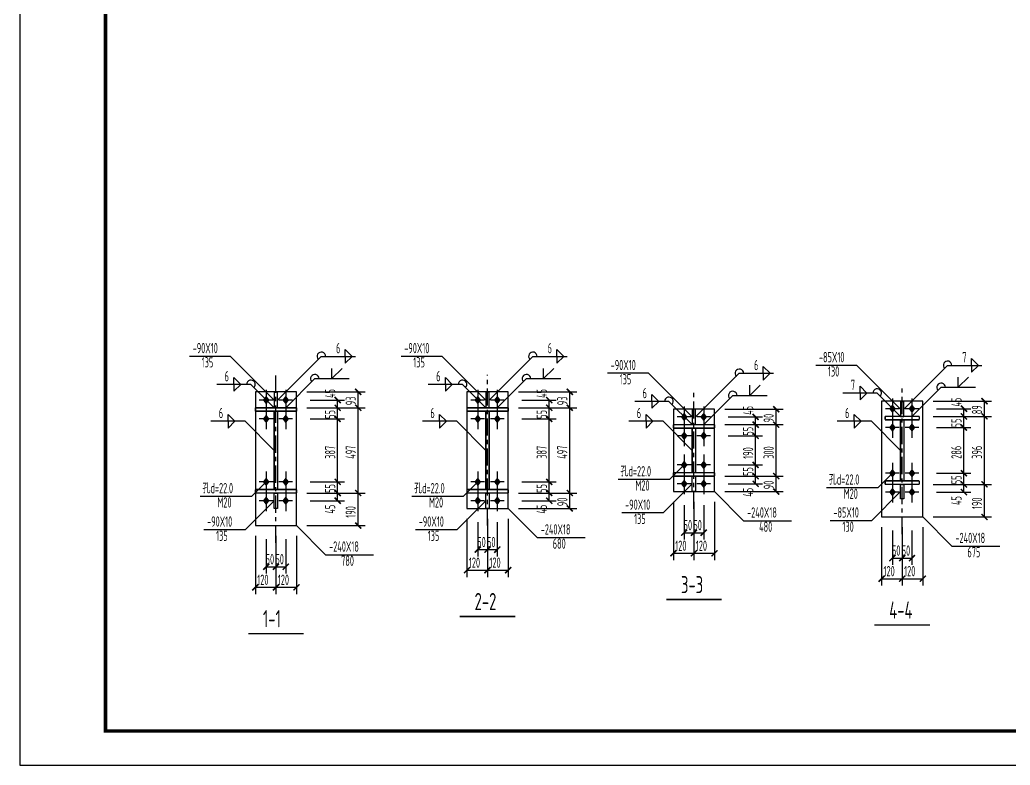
# Model space of a CAD drawing. Extents: x 9752569 to 9923256, y 1590558 to 2510207.
# Drawn here: x 9811806 to 9840695, y 1590558 to 1612292 of the extents above; entities that cross this region are included whole.
import ezdxf

# ---------------------------------------------------------------- set-up
doc = ezdxf.new("R2010")
doc.units = 0
doc.header["$LTSCALE"] = 1000
doc.header["$MEASUREMENT"] = 0
doc.linetypes.add('6', pattern=[8.75, 5, -1.25, 1.25, -1.25])
for name, color, linetype in [('10', 7, 'CONTINUOUS'), ('20', 2, 'CONTINUOUS'), ('PUB_TITLE', 4, 'CONTINUOUS'), ('尺寸标注', 86, 'CONTINUOUS'), ('焊缝标注', 6, 'CONTINUOUS'), ('螺栓孔标注', 6, 'CONTINUOUS'), ('钢板标注', 6, 'CONTINUOUS')]:
    doc.layers.add(name, color=color, linetype=linetype)
doc.styles.add('TSSD_REIN', font='atssdeng.shx', dxfattribs={"width": 0.7, "bigfont": 'atssdchn.shx'})

msp = doc.modelspace()

# ---------------------------------------------------------------- linework, layer by layer
at = {"layer": '10', "color": 7, "linetype": '6', "ltscale": 0.1}
for p, q in [((9819277.2, 1597044.3), (9819277.2, 1601944.3)), ((9825449.7, 1597544.3), (9825449.7, 1601944.3)), ((9837546, 1597296.3), (9837546, 1601671.3)), ((9831470.1, 1598037.2), (9831470.1, 1601437.2))]:
    msp.add_line(p, q, dxfattribs=at)
at = {"layer": '10', "color": 253, "ltscale": 0.1}
for p, q in [((9818992.2, 1601505.1), (9818992.2, 1600905.1)), ((9819562.2, 1601505.1), (9819562.2, 1600905.1)), ((9825164.7, 1601505.1), (9825164.7, 1600905.1)), ((9825734.7, 1601505.1), (9825734.7, 1600905.1)), ((9819192.2, 1601205.1), (9818792.2, 1601205.1)), ((9819762.2, 1601205.1), (9819362.2, 1601205.1)), ((9825364.7, 1601205.1), (9824964.7, 1601205.1)), ((9825934.7, 1601205.1), (9825534.7, 1601205.1)), ((9837261, 1601253.2), (9837261, 1600653.2)), ((9837831, 1601253.2), (9837831, 1600653.2)), ((9818992.2, 1600955.1), (9818992.2, 1600355.1)), ((9819562.2, 1600955.1), (9819562.2, 1600355.1)), ((9825164.7, 1600955.1), (9825164.7, 1600355.1)), ((9825734.7, 1600955.1), (9825734.7, 1600355.1)), ((9831185.1, 1601012.2), (9831185.1, 1600412.2)), ((9831755.1, 1601012.2), (9831755.1, 1600412.2)), ((9837461, 1600953.2), (9837061, 1600953.2)), ((9838031, 1600953.2), (9837631, 1600953.2)), ((9819192.2, 1600655.1), (9818792.2, 1600655.1)), ((9819762.2, 1600655.1), (9819362.2, 1600655.1)), ((9825364.7, 1600655.1), (9824964.7, 1600655.1)), ((9825934.7, 1600655.1), (9825534.7, 1600655.1)), ((9831385.1, 1600712.2), (9830985.1, 1600712.2)), ((9831955.1, 1600712.2), (9831555.1, 1600712.2)), ((9837261, 1600703.2), (9837261, 1600103.2)), ((9837831, 1600703.2), (9837831, 1600103.2)), ((9831185.1, 1600462.2), (9831185.1, 1599862.2)), ((9831755.1, 1600462.2), (9831755.1, 1599862.2)), ((9837461, 1600403.2), (9837061, 1600403.2)), ((9838031, 1600403.2), (9837631, 1600403.2)), ((9831385.1, 1600162.2), (9830985.1, 1600162.2)), ((9831955.1, 1600162.2), (9831555.1, 1600162.2)), ((9831185.1, 1599612.2), (9831185.1, 1599012.2)), ((9831755.1, 1599612.2), (9831755.1, 1599012.2)), ((9837261, 1599371.3), (9837261, 1598771.3)), ((9837831, 1599371.3), (9837831, 1598771.3)), ((9818992.2, 1599119.3), (9818992.2, 1598519.3)), ((9819562.2, 1599119.3), (9819562.2, 1598519.3)), ((9825164.7, 1599119.3), (9825164.7, 1598519.3)), ((9825734.7, 1599119.3), (9825734.7, 1598519.3)), ((9831385.1, 1599312.2), (9830985.1, 1599312.2)), ((9831185.1, 1599062.2), (9831185.1, 1598462.2)), ((9831955.1, 1599312.2), (9831555.1, 1599312.2)), ((9831755.1, 1599062.2), (9831755.1, 1598462.2)), ((9837461, 1599071.3), (9837061, 1599071.3)), ((9838031, 1599071.3), (9837631, 1599071.3)), ((9819192.2, 1598819.3), (9818792.2, 1598819.3)), ((9819762.2, 1598819.3), (9819362.2, 1598819.3)), ((9825364.7, 1598819.3), (9824964.7, 1598819.3)), ((9825934.7, 1598819.3), (9825534.7, 1598819.3)), ((9837261, 1598821.3), (9837261, 1598221.3)), ((9837831, 1598821.3), (9837831, 1598221.3)), ((9818992.2, 1598569.3), (9818992.2, 1597969.3)), ((9819562.2, 1598569.3), (9819562.2, 1597969.3)), ((9825164.7, 1598569.3), (9825164.7, 1597969.3)), ((9825734.7, 1598569.3), (9825734.7, 1597969.3)), ((9831385.1, 1598762.2), (9830985.1, 1598762.2)), ((9831955.1, 1598762.2), (9831555.1, 1598762.2)), ((9837461, 1598521.3), (9837061, 1598521.3)), ((9838031, 1598521.3), (9837631, 1598521.3)), ((9819192.2, 1598269.3), (9818792.2, 1598269.3)), ((9819762.2, 1598269.3), (9819362.2, 1598269.3)), ((9825364.7, 1598269.3), (9824964.7, 1598269.3)), ((9825934.7, 1598269.3), (9825534.7, 1598269.3))]:
    msp.add_line(p, q, dxfattribs=at)
at = {"layer": '10', "color": 3, "ltscale": 0.1, "const_width": 45}
for points in [[(9819877.2, 1600980.1), (9818677.2, 1600980.1)], [(9818677.2, 1600980.1), (9818677.2, 1600880.1)], [(9818677.2, 1600880.1), (9819877.2, 1600880.1)], [(9819227.2, 1598594.3), (9819227.2, 1600880.1)], [(9819327.2, 1598594.3), (9819327.2, 1600880.1)], [(9819877.2, 1600880.1), (9819877.2, 1600980.1)], [(9826049.7, 1600980.1), (9824849.7, 1600980.1)], [(9824849.7, 1600980.1), (9824849.7, 1600880.1)], [(9824849.7, 1600880.1), (9826049.7, 1600880.1)], [(9825399.7, 1598594.3), (9825399.7, 1600880.1)], [(9825499.7, 1598594.3), (9825499.7, 1600880.1)], [(9826049.7, 1600880.1), (9826049.7, 1600980.1)], [(9832070.1, 1600487.2), (9830870.1, 1600487.2)], [(9830870.1, 1600487.2), (9830870.1, 1600387.2)], [(9832070.1, 1600387.2), (9832070.1, 1600487.2)], [(9838046, 1600728.2), (9837046, 1600728.2)], [(9837046, 1600728.2), (9837046, 1600628.2)], [(9837046, 1600628.2), (9838046, 1600628.2)], [(9837496, 1598846.3), (9837496, 1600628.2)], [(9837596, 1598846.3), (9837596, 1600628.2)], [(9838046, 1600628.2), (9838046, 1600728.2)], [(9830870.1, 1600387.2), (9832070.1, 1600387.2)], [(9831420.1, 1599087.2), (9831420.1, 1600387.2)], [(9831520.1, 1599087.2), (9831520.1, 1600387.2)], [(9832070.1, 1599087.2), (9830870.1, 1599087.2)], [(9830870.1, 1599087.2), (9830870.1, 1598987.2)], [(9832070.1, 1598987.2), (9832070.1, 1599087.2)], [(9830870.1, 1598987.2), (9832070.1, 1598987.2)], [(9838046, 1598846.3), (9837046, 1598846.3)], [(9837046, 1598846.3), (9837046, 1598746.3)], [(9838046, 1598746.3), (9838046, 1598846.3)], [(9819877.2, 1598594.3), (9818677.2, 1598594.3)], [(9818677.2, 1598594.3), (9818677.2, 1598494.3)], [(9818677.2, 1598494.3), (9819877.2, 1598494.3)], [(9819877.2, 1598494.3), (9819877.2, 1598594.3)], [(9826049.7, 1598594.3), (9824849.7, 1598594.3)], [(9824849.7, 1598594.3), (9824849.7, 1598494.3)], [(9824849.7, 1598494.3), (9826049.7, 1598494.3)], [(9826049.7, 1598494.3), (9826049.7, 1598594.3)], [(9837046, 1598746.3), (9838046, 1598746.3)]]:
    msp.add_lwpolyline(points, dxfattribs=at)
at = {"layer": '10', "ltscale": 0.1, "const_width": 45}
for points in [[(9830660.1, 1595387.2), (9832280.1, 1595387.2)], [(9824639.7, 1594894.3), (9826259.7, 1594894.3)], [(9836736, 1594646.3), (9838356, 1594646.3)], [(9818467.2, 1594394.3), (9820087.2, 1594394.3)]]:
    msp.add_lwpolyline(points, dxfattribs=at)
at = {"layer": '10', "ltscale": 0.1}
for points in [[(9818992.2, 1601335.1), (9818892.2, 1601205.1), (9819092.2, 1601205.1), (9818992.2, 1601075.1)], [(9819562.2, 1601335.1), (9819462.2, 1601205.1), (9819662.2, 1601205.1), (9819562.2, 1601075.1)], [(9825164.7, 1601335.1), (9825064.7, 1601205.1), (9825264.7, 1601205.1), (9825164.7, 1601075.1)], [(9825734.7, 1601335.1), (9825634.7, 1601205.1), (9825834.7, 1601205.1), (9825734.7, 1601075.1)], [(9837261, 1601083.2), (9837161, 1600953.2), (9837361, 1600953.2), (9837261, 1600823.2)], [(9837831, 1601083.2), (9837731, 1600953.2), (9837931, 1600953.2), (9837831, 1600823.2)], [(9831185.1, 1600842.2), (9831085.1, 1600712.2), (9831285.1, 1600712.2), (9831185.1, 1600582.2)], [(9831755.1, 1600842.2), (9831655.1, 1600712.2), (9831855.1, 1600712.2), (9831755.1, 1600582.2)], [(9818992.2, 1600785.1), (9818892.2, 1600655.1), (9819092.2, 1600655.1), (9818992.2, 1600525.1)], [(9819562.2, 1600785.1), (9819462.2, 1600655.1), (9819662.2, 1600655.1), (9819562.2, 1600525.1)], [(9825164.7, 1600785.1), (9825064.7, 1600655.1), (9825264.7, 1600655.1), (9825164.7, 1600525.1)], [(9825734.7, 1600785.1), (9825634.7, 1600655.1), (9825834.7, 1600655.1), (9825734.7, 1600525.1)], [(9837261, 1600533.2), (9837161, 1600403.2), (9837361, 1600403.2), (9837261, 1600273.2)], [(9837831, 1600533.2), (9837731, 1600403.2), (9837931, 1600403.2), (9837831, 1600273.2)], [(9831185.1, 1600292.2), (9831085.1, 1600162.2), (9831285.1, 1600162.2), (9831185.1, 1600032.2)], [(9831755.1, 1600292.2), (9831655.1, 1600162.2), (9831855.1, 1600162.2), (9831755.1, 1600032.2)], [(9831185.1, 1599442.2), (9831085.1, 1599312.2), (9831285.1, 1599312.2), (9831185.1, 1599182.2)], [(9831755.1, 1599442.2), (9831655.1, 1599312.2), (9831855.1, 1599312.2), (9831755.1, 1599182.2)], [(9837261, 1599201.3), (9837161, 1599071.3), (9837361, 1599071.3), (9837261, 1598941.3)], [(9837831, 1599201.3), (9837731, 1599071.3), (9837931, 1599071.3), (9837831, 1598941.3)], [(9818992.2, 1598949.3), (9818892.2, 1598819.3), (9819092.2, 1598819.3), (9818992.2, 1598689.3)], [(9819562.2, 1598949.3), (9819462.2, 1598819.3), (9819662.2, 1598819.3), (9819562.2, 1598689.3)], [(9825164.7, 1598949.3), (9825064.7, 1598819.3), (9825264.7, 1598819.3), (9825164.7, 1598689.3)], [(9825734.7, 1598949.3), (9825634.7, 1598819.3), (9825834.7, 1598819.3), (9825734.7, 1598689.3)], [(9831185.1, 1598892.2), (9831085.1, 1598762.2), (9831285.1, 1598762.2), (9831185.1, 1598632.2)], [(9831755.1, 1598892.2), (9831655.1, 1598762.2), (9831855.1, 1598762.2), (9831755.1, 1598632.2)], [(9837261, 1598651.3), (9837161, 1598521.3), (9837361, 1598521.3), (9837261, 1598391.3)], [(9837831, 1598651.3), (9837731, 1598521.3), (9837931, 1598521.3), (9837831, 1598391.3)], [(9818992.2, 1598399.3), (9818892.2, 1598269.3), (9819092.2, 1598269.3), (9818992.2, 1598139.3)], [(9819562.2, 1598399.3), (9819462.2, 1598269.3), (9819662.2, 1598269.3), (9819562.2, 1598139.3)], [(9825164.7, 1598399.3), (9825064.7, 1598269.3), (9825264.7, 1598269.3), (9825164.7, 1598139.3)], [(9825734.7, 1598399.3), (9825634.7, 1598269.3), (9825834.7, 1598269.3), (9825734.7, 1598139.3)]]:
    msp.add_solid(points, dxfattribs=at)
at = {"layer": '20'}
for points in [[(9819877.2, 1601444.3), (9818677.2, 1601444.3)], [(9818677.2, 1601444.3), (9818677.2, 1597544.3)], [(9819327.2, 1601430.1), (9819227.2, 1601430.1)], [(9819227.2, 1601430.1), (9819227.2, 1600980.1)], [(9819327.2, 1600980.1), (9819327.2, 1601430.1)], [(9819877.2, 1597544.3), (9819877.2, 1601444.3)], [(9826049.7, 1601444.3), (9824849.7, 1601444.3)], [(9824849.7, 1601444.3), (9824849.7, 1598044.3)], [(9825499.7, 1601430.1), (9825399.7, 1601430.1)], [(9825399.7, 1601430.1), (9825399.7, 1600980.1)], [(9825499.7, 1600980.1), (9825499.7, 1601430.1)], [(9826049.7, 1598044.3), (9826049.7, 1601444.3)], [(9838146, 1601171.3), (9836946, 1601171.3)], [(9836946, 1601171.3), (9836946, 1597796.3)], [(9837596, 1601153.2), (9837496, 1601153.2)], [(9837496, 1601153.2), (9837496, 1600728.2)], [(9837596, 1600728.2), (9837596, 1601153.2)], [(9838146, 1597796.3), (9838146, 1601171.3)], [(9819227.2, 1600980.1), (9819327.2, 1600980.1)], [(9825399.7, 1600980.1), (9825499.7, 1600980.1)], [(9832070.1, 1600937.2), (9830870.1, 1600937.2)], [(9830870.1, 1600937.2), (9830870.1, 1598537.2)], [(9831520.1, 1600937.2), (9831420.1, 1600937.2)], [(9831420.1, 1600937.2), (9831420.1, 1600487.2)], [(9831520.1, 1600487.2), (9831520.1, 1600937.2)], [(9832070.1, 1598537.2), (9832070.1, 1600937.2)], [(9837496, 1600728.2), (9837596, 1600728.2)], [(9831420.1, 1600487.2), (9831520.1, 1600487.2)], [(9831420.1, 1598987.2), (9831520.1, 1598987.2)], [(9831420.1, 1598537.2), (9831420.1, 1598987.2)], [(9831520.1, 1598987.2), (9831520.1, 1598537.2)], [(9819227.2, 1598494.3), (9819327.2, 1598494.3)], [(9819227.2, 1598044.3), (9819227.2, 1598494.3)], [(9819327.2, 1598494.3), (9819327.2, 1598044.3)], [(9825399.7, 1598494.3), (9825499.7, 1598494.3)], [(9825399.7, 1598044.3), (9825399.7, 1598494.3)], [(9825499.7, 1598494.3), (9825499.7, 1598044.3)], [(9830870.1, 1598537.2), (9832070.1, 1598537.2)], [(9831520.1, 1598537.2), (9831420.1, 1598537.2)], [(9837496, 1598746.3), (9837596, 1598746.3)], [(9837496, 1598321.3), (9837496, 1598746.3)], [(9837596, 1598746.3), (9837596, 1598321.3)], [(9837596, 1598321.3), (9837496, 1598321.3)], [(9819327.2, 1598044.3), (9819227.2, 1598044.3)], [(9824849.7, 1598044.3), (9826049.7, 1598044.3)], [(9825499.7, 1598044.3), (9825399.7, 1598044.3)], [(9836946, 1597796.3), (9838146, 1597796.3)], [(9818677.2, 1597544.3), (9819877.2, 1597544.3)]]:
    msp.add_lwpolyline(points, dxfattribs=at)
at = {"layer": 'PUB_TITLE'}
msp.add_lwpolyline([(9811805.5, 1590557.9), (9895905.5, 1590557.9), (9895905.5, 1649957.9), (9811805.5, 1649957.9)], close=True, dxfattribs=at)
at = {"layer": 'PUB_TITLE', "const_width": 100}
msp.add_lwpolyline([(9814305.5, 1591557.9), (9894905.5, 1591557.9), (9894905.5, 1648957.9), (9814305.5, 1648957.9)], close=True, dxfattribs=at)
at = {"layer": '尺寸标注'}
for p, q in [((9820177.2, 1601444.3), (9821877.2, 1601444.3)), ((9821677.2, 1600980.1), (9821677.2, 1601444.3)), ((9826349.7, 1601444.3), (9828049.7, 1601444.3)), ((9827849.7, 1600980.1), (9827849.7, 1601444.3)), ((9820277.2, 1601205.1), (9821277.2, 1601205.1)), ((9821077.2, 1600980.1), (9821077.2, 1601205.1)), ((9826449.7, 1601205.1), (9827449.7, 1601205.1)), ((9827249.7, 1600980.1), (9827249.7, 1601205.1)), ((9838446, 1601171.3), (9840146, 1601171.3)), ((9839946, 1600728.2), (9839946, 1601171.3)), ((9820177.2, 1600980.1), (9821877.2, 1600980.1)), ((9820177.2, 1600980.1), (9821877.2, 1600980.1)), ((9820277.2, 1600980.1), (9821277.2, 1600980.1)), ((9820277.2, 1600980.1), (9821277.2, 1600980.1)), ((9821077.2, 1600655.1), (9821077.2, 1600980.1)), ((9821677.2, 1598494.3), (9821677.2, 1600980.1)), ((9826349.7, 1600980.1), (9828049.7, 1600980.1)), ((9826349.7, 1600980.1), (9828049.7, 1600980.1)), ((9826449.7, 1600980.1), (9827449.7, 1600980.1)), ((9826449.7, 1600980.1), (9827449.7, 1600980.1)), ((9827249.7, 1600655.1), (9827249.7, 1600980.1)), ((9827849.7, 1598494.3), (9827849.7, 1600980.1)), ((9832370.1, 1600937.2), (9834070.1, 1600937.2)), ((9833870.1, 1600487.2), (9833870.1, 1600937.2)), ((9838546, 1600953.2), (9839546, 1600953.2)), ((9839346, 1600728.2), (9839346, 1600953.2)), ((9820277.2, 1600655.1), (9821277.2, 1600655.1)), ((9820277.2, 1600655.1), (9821277.2, 1600655.1)), ((9821077.2, 1598819.3), (9821077.2, 1600655.1)), ((9826449.7, 1600655.1), (9827449.7, 1600655.1)), ((9826449.7, 1600655.1), (9827449.7, 1600655.1)), ((9827249.7, 1598819.3), (9827249.7, 1600655.1)), ((9832470.1, 1600712.2), (9833470.1, 1600712.2)), ((9833270.1, 1600487.2), (9833270.1, 1600712.2)), ((9838446, 1600728.2), (9840146, 1600728.2)), ((9838446, 1600728.2), (9840146, 1600728.2)), ((9838546, 1600728.2), (9839546, 1600728.2)), ((9838546, 1600728.2), (9839546, 1600728.2)), ((9839346, 1600403.2), (9839346, 1600728.2)), ((9839946, 1598746.3), (9839946, 1600728.2)), ((9832370.1, 1600487.2), (9834070.1, 1600487.2)), ((9832370.1, 1600487.2), (9834070.1, 1600487.2)), ((9832470.1, 1600487.2), (9833470.1, 1600487.2)), ((9832470.1, 1600487.2), (9833470.1, 1600487.2)), ((9833270.1, 1600162.2), (9833270.1, 1600487.2)), ((9833870.1, 1598987.2), (9833870.1, 1600487.2)), ((9838546, 1600403.2), (9839546, 1600403.2)), ((9838546, 1600403.2), (9839546, 1600403.2)), ((9839346, 1599071.3), (9839346, 1600403.2)), ((9832470.1, 1600162.2), (9833470.1, 1600162.2)), ((9832470.1, 1600162.2), (9833470.1, 1600162.2)), ((9833270.1, 1599312.2), (9833270.1, 1600162.2)), ((9832470.1, 1599312.2), (9833470.1, 1599312.2)), ((9832470.1, 1599312.2), (9833470.1, 1599312.2)), ((9833270.1, 1598987.2), (9833270.1, 1599312.2)), ((9838546, 1599071.3), (9839546, 1599071.3)), ((9838546, 1599071.3), (9839546, 1599071.3)), ((9839346, 1598746.3), (9839346, 1599071.3)), ((9820277.2, 1598819.3), (9821277.2, 1598819.3)), ((9820277.2, 1598819.3), (9821277.2, 1598819.3)), ((9821077.2, 1598494.3), (9821077.2, 1598819.3)), ((9826449.7, 1598819.3), (9827449.7, 1598819.3)), ((9826449.7, 1598819.3), (9827449.7, 1598819.3)), ((9827249.7, 1598494.3), (9827249.7, 1598819.3)), ((9832370.1, 1598987.2), (9834070.1, 1598987.2)), ((9832370.1, 1598987.2), (9834070.1, 1598987.2)), ((9832470.1, 1598987.2), (9833470.1, 1598987.2)), ((9832470.1, 1598987.2), (9833470.1, 1598987.2)), ((9833270.1, 1598762.2), (9833270.1, 1598987.2)), ((9833870.1, 1598537.2), (9833870.1, 1598987.2)), ((9820177.2, 1598494.3), (9821877.2, 1598494.3)), ((9820177.2, 1598494.3), (9821877.2, 1598494.3)), ((9820277.2, 1598494.3), (9821277.2, 1598494.3)), ((9820277.2, 1598494.3), (9821277.2, 1598494.3)), ((9821077.2, 1598269.3), (9821077.2, 1598494.3)), ((9821677.2, 1597544.3), (9821677.2, 1598494.3)), ((9826349.7, 1598494.3), (9828049.7, 1598494.3)), ((9826349.7, 1598494.3), (9828049.7, 1598494.3)), ((9826449.7, 1598494.3), (9827449.7, 1598494.3)), ((9826449.7, 1598494.3), (9827449.7, 1598494.3)), ((9827249.7, 1598269.3), (9827249.7, 1598494.3)), ((9827849.7, 1598044.3), (9827849.7, 1598494.3)), ((9832370.1, 1598537.2), (9834070.1, 1598537.2)), ((9832470.1, 1598762.2), (9833470.1, 1598762.2)), ((9838446, 1598746.3), (9840146, 1598746.3)), ((9838446, 1598746.3), (9840146, 1598746.3)), ((9838546, 1598746.3), (9839546, 1598746.3)), ((9838546, 1598746.3), (9839546, 1598746.3)), ((9838546, 1598521.3), (9839546, 1598521.3)), ((9839346, 1598521.3), (9839346, 1598746.3)), ((9839946, 1597796.3), (9839946, 1598746.3)), ((9820277.2, 1598269.3), (9821277.2, 1598269.3)), ((9826449.7, 1598269.3), (9827449.7, 1598269.3)), ((9830870.1, 1598237.2), (9830870.1, 1596537.2)), ((9831470.1, 1598237.2), (9831470.1, 1596537.2)), ((9831470.1, 1598237.2), (9831470.1, 1596537.2)), ((9832070.1, 1598237.2), (9832070.1, 1596537.2)), ((9826349.7, 1598044.3), (9828049.7, 1598044.3)), ((9831185.1, 1598137.2), (9831185.1, 1597137.2)), ((9831470.1, 1598137.2), (9831470.1, 1597137.2)), ((9831470.1, 1598137.2), (9831470.1, 1597137.2)), ((9831755.1, 1598137.2), (9831755.1, 1597137.2)), ((9824849.7, 1597744.3), (9824849.7, 1596044.3)), ((9825164.7, 1597644.3), (9825164.7, 1596644.3)), ((9825449.7, 1597744.3), (9825449.7, 1596044.3)), ((9825449.7, 1597744.3), (9825449.7, 1596044.3)), ((9825449.7, 1597644.3), (9825449.7, 1596644.3)), ((9825449.7, 1597644.3), (9825449.7, 1596644.3)), ((9825734.7, 1597644.3), (9825734.7, 1596644.3)), ((9826049.7, 1597744.3), (9826049.7, 1596044.3)), ((9838446, 1597796.3), (9840146, 1597796.3)), ((9820177.2, 1597544.3), (9821877.2, 1597544.3)), ((9831185.1, 1597337.2), (9831470.1, 1597337.2)), ((9831470.1, 1597337.2), (9831755.1, 1597337.2)), ((9836946, 1597496.3), (9836946, 1595796.3)), ((9837261, 1597396.3), (9837261, 1596396.3)), ((9837546, 1597496.3), (9837546, 1595796.3)), ((9837546, 1597496.3), (9837546, 1595796.3)), ((9837546, 1597396.3), (9837546, 1596396.3)), ((9837546, 1597396.3), (9837546, 1596396.3)), ((9837831, 1597396.3), (9837831, 1596396.3)), ((9838146, 1597496.3), (9838146, 1595796.3)), ((9818677.2, 1597244.3), (9818677.2, 1595544.3)), ((9818992.2, 1597144.3), (9818992.2, 1596144.3)), ((9819277.2, 1597244.3), (9819277.2, 1595544.3)), ((9819277.2, 1597244.3), (9819277.2, 1595544.3)), ((9819277.2, 1597144.3), (9819277.2, 1596144.3)), ((9819277.2, 1597144.3), (9819277.2, 1596144.3)), ((9819562.2, 1597144.3), (9819562.2, 1596144.3)), ((9819877.2, 1597244.3), (9819877.2, 1595544.3)), ((9825164.7, 1596844.3), (9825449.7, 1596844.3)), ((9825449.7, 1596844.3), (9825734.7, 1596844.3)), ((9830870.1, 1596737.2), (9831470.1, 1596737.2)), ((9831470.1, 1596737.2), (9832070.1, 1596737.2)), ((9837261, 1596596.3), (9837546, 1596596.3)), ((9837546, 1596596.3), (9837831, 1596596.3)), ((9818992.2, 1596344.3), (9819277.2, 1596344.3)), ((9819277.2, 1596344.3), (9819562.2, 1596344.3)), ((9824849.7, 1596244.3), (9825449.7, 1596244.3)), ((9825449.7, 1596244.3), (9826049.7, 1596244.3)), ((9836946, 1595996.3), (9837546, 1595996.3)), ((9837546, 1595996.3), (9838146, 1595996.3)), ((9818677.2, 1595744.3), (9819277.2, 1595744.3)), ((9819277.2, 1595744.3), (9819877.2, 1595744.3))]:
    msp.add_line(p, q, dxfattribs=at)
at = {"layer": '尺寸标注', "const_width": 45}
for points in [[(9821588.8, 1601532.7), (9821765.5, 1601355.9)], [(9827761.3, 1601532.7), (9827938.1, 1601355.9)], [(9820988.8, 1601293.5), (9821165.5, 1601116.7)], [(9820988.8, 1601068.5), (9821165.5, 1600891.7)], [(9820988.8, 1601068.5), (9821165.5, 1600891.7)], [(9821588.8, 1601068.5), (9821765.5, 1600891.7)], [(9821588.8, 1601068.5), (9821765.5, 1600891.7)], [(9827161.3, 1601293.5), (9827338.1, 1601116.7)], [(9827161.3, 1601068.5), (9827338.1, 1600891.7)], [(9827161.3, 1601068.5), (9827338.1, 1600891.7)], [(9827761.3, 1601068.5), (9827938.1, 1600891.7)], [(9827761.3, 1601068.5), (9827938.1, 1600891.7)], [(9839857.6, 1601259.7), (9840034.4, 1601082.9)], [(9833181.7, 1600800.6), (9833358.5, 1600623.8)], [(9833781.7, 1601025.6), (9833958.5, 1600848.8)], [(9839257.6, 1601041.5), (9839434.4, 1600864.8)], [(9839257.6, 1600816.5), (9839434.4, 1600639.8)], [(9839257.6, 1600816.5), (9839434.4, 1600639.8)], [(9839857.6, 1600816.5), (9840034.4, 1600639.8)], [(9839857.6, 1600816.5), (9840034.4, 1600639.8)], [(9820988.8, 1600743.5), (9821165.5, 1600566.7)], [(9820988.8, 1600743.5), (9821165.5, 1600566.7)], [(9827161.3, 1600743.5), (9827338.1, 1600566.7)], [(9827161.3, 1600743.5), (9827338.1, 1600566.7)], [(9833181.7, 1600575.6), (9833358.5, 1600398.8)], [(9833181.7, 1600575.6), (9833358.5, 1600398.8)], [(9833781.7, 1600575.6), (9833958.5, 1600398.8)], [(9833781.7, 1600575.6), (9833958.5, 1600398.8)], [(9839257.6, 1600491.5), (9839434.4, 1600314.8)], [(9839257.6, 1600491.5), (9839434.4, 1600314.8)], [(9833181.7, 1600250.6), (9833358.5, 1600073.8)], [(9833181.7, 1600250.6), (9833358.5, 1600073.8)], [(9833181.7, 1599400.6), (9833358.5, 1599223.8)], [(9833181.7, 1599400.6), (9833358.5, 1599223.8)], [(9833181.7, 1599075.6), (9833358.5, 1598898.8)], [(9833181.7, 1599075.6), (9833358.5, 1598898.8)], [(9833781.7, 1599075.6), (9833958.5, 1598898.8)], [(9833781.7, 1599075.6), (9833958.5, 1598898.8)], [(9839257.6, 1599159.7), (9839434.4, 1598982.9)], [(9839257.6, 1599159.7), (9839434.4, 1598982.9)], [(9820988.8, 1598907.7), (9821165.5, 1598730.9)], [(9820988.8, 1598907.7), (9821165.5, 1598730.9)], [(9827161.3, 1598907.7), (9827338.1, 1598730.9)], [(9827161.3, 1598907.7), (9827338.1, 1598730.9)], [(9833181.7, 1598850.6), (9833358.5, 1598673.8)], [(9839257.6, 1598834.7), (9839434.4, 1598657.9)], [(9839257.6, 1598834.7), (9839434.4, 1598657.9)], [(9839857.6, 1598834.7), (9840034.4, 1598657.9)], [(9839857.6, 1598834.7), (9840034.4, 1598657.9)], [(9820988.8, 1598582.7), (9821165.5, 1598405.9)], [(9820988.8, 1598582.7), (9821165.5, 1598405.9)], [(9821588.8, 1598582.7), (9821765.5, 1598405.9)], [(9821588.8, 1598582.7), (9821765.5, 1598405.9)], [(9827161.3, 1598582.7), (9827338.1, 1598405.9)], [(9827161.3, 1598582.7), (9827338.1, 1598405.9)], [(9827761.3, 1598582.7), (9827938.1, 1598405.9)], [(9827761.3, 1598582.7), (9827938.1, 1598405.9)], [(9833781.7, 1598625.6), (9833958.5, 1598448.8)], [(9839257.6, 1598609.7), (9839434.4, 1598432.9)], [(9820988.8, 1598357.7), (9821165.5, 1598180.9)], [(9827161.3, 1598357.7), (9827338.1, 1598180.9)], [(9827761.3, 1598132.7), (9827938.1, 1597955.9)], [(9839857.6, 1597884.7), (9840034.4, 1597707.9)], [(9821588.8, 1597632.7), (9821765.5, 1597455.9)], [(9831096.7, 1597248.8), (9831273.5, 1597425.6)], [(9831381.7, 1597248.8), (9831558.5, 1597425.6)], [(9831381.7, 1597248.8), (9831558.5, 1597425.6)], [(9831666.7, 1597248.8), (9831843.5, 1597425.6)], [(9825076.3, 1596755.9), (9825253.1, 1596932.7)], [(9825361.3, 1596755.9), (9825538.1, 1596932.7)], [(9825361.3, 1596755.9), (9825538.1, 1596932.7)], [(9825646.3, 1596755.9), (9825823.1, 1596932.7)], [(9830781.7, 1596648.8), (9830958.5, 1596825.6)], [(9831381.7, 1596648.8), (9831558.5, 1596825.6)], [(9831381.7, 1596648.8), (9831558.5, 1596825.6)], [(9831981.7, 1596648.8), (9832158.5, 1596825.6)], [(9837172.6, 1596507.9), (9837349.4, 1596684.7)], [(9837457.6, 1596507.9), (9837634.4, 1596684.7)], [(9837457.6, 1596507.9), (9837634.4, 1596684.7)], [(9837742.6, 1596507.9), (9837919.4, 1596684.7)], [(9818903.8, 1596255.9), (9819080.5, 1596432.7)], [(9819188.8, 1596255.9), (9819365.5, 1596432.7)], [(9819188.8, 1596255.9), (9819365.5, 1596432.7)], [(9819473.8, 1596255.9), (9819650.5, 1596432.7)], [(9824761.3, 1596155.9), (9824938.1, 1596332.7)], [(9825361.3, 1596155.9), (9825538.1, 1596332.7)], [(9825361.3, 1596155.9), (9825538.1, 1596332.7)], [(9825961.3, 1596155.9), (9826138.1, 1596332.7)], [(9836857.6, 1595907.9), (9837034.4, 1596084.7)], [(9837457.6, 1595907.9), (9837634.4, 1596084.7)], [(9837457.6, 1595907.9), (9837634.4, 1596084.7)], [(9838057.6, 1595907.9), (9838234.4, 1596084.7)], [(9818588.8, 1595655.9), (9818765.5, 1595832.7)], [(9819188.8, 1595655.9), (9819365.5, 1595832.7)], [(9819188.8, 1595655.9), (9819365.5, 1595832.7)], [(9819788.8, 1595655.9), (9819965.5, 1595832.7)]]:
    msp.add_lwpolyline(points, dxfattribs=at)
at = {"layer": '焊缝标注'}
for p, q in [((9821300.5, 1602677.4), (9821500.5, 1602477.4)), ((9821300.5, 1602477.4), (9821300.5, 1602677.4)), ((9827473, 1602677.4), (9827673, 1602477.4)), ((9827473, 1602477.4), (9827473, 1602677.4)), ((9819327.2, 1601205.1), (9820600.5, 1602477.4)), ((9820600.5, 1602477.4), (9821600.5, 1602477.4)), ((9821300.5, 1602277.4), (9821500.5, 1602477.4)), ((9821300.5, 1602477.4), (9821300.5, 1602277.4)), ((9825499.7, 1601205.1), (9826773, 1602477.4)), ((9826773, 1602477.4), (9827773, 1602477.4)), ((9827473, 1602277.4), (9827673, 1602477.4)), ((9827473, 1602477.4), (9827473, 1602277.4)), ((9839569.3, 1602412.9), (9839769.3, 1602212.9)), ((9839569.3, 1602212.9), (9839569.3, 1602412.9)), ((9820911, 1601828.3), (9820911, 1602128.3)), ((9820911, 1601828.3), (9821211, 1602128.3)), ((9827083.6, 1601828.3), (9827083.6, 1602128.3)), ((9827083.6, 1601828.3), (9827383.6, 1602128.3)), ((9831520.1, 1600712.2), (9832793.4, 1601984.5)), ((9832793.4, 1601984.5), (9833793.4, 1601984.5)), ((9833493.4, 1602184.5), (9833693.4, 1601984.5)), ((9833493.4, 1601984.5), (9833493.4, 1602184.5)), ((9833493.4, 1601784.5), (9833693.4, 1601984.5)), ((9833493.4, 1601984.5), (9833493.4, 1601784.5)), ((9837596, 1600940.7), (9838869.3, 1602212.9)), ((9838869.3, 1602212.9), (9839869.3, 1602212.9)), ((9839569.3, 1602012.9), (9839769.3, 1602212.9)), ((9839569.3, 1602212.9), (9839569.3, 1602012.9)), ((9818549.1, 1601659.8), (9817549.1, 1601659.8)), ((9818249.1, 1601659.8), (9818049.1, 1601859.8)), ((9818049.1, 1601659.8), (9818049.1, 1601859.8)), ((9818249.1, 1601659.8), (9818049.1, 1601459.8)), ((9818049.1, 1601659.8), (9818049.1, 1601459.8)), ((9819227.2, 1600980.1), (9818549.1, 1601659.8)), ((9819562.2, 1600980.1), (9820411, 1601828.3)), ((9820411, 1601828.3), (9821411, 1601828.3)), ((9824721.7, 1601659.8), (9823721.7, 1601659.8)), ((9824421.7, 1601659.8), (9824221.7, 1601859.8)), ((9824221.7, 1601659.8), (9824221.7, 1601859.8)), ((9824421.7, 1601659.8), (9824221.7, 1601459.8)), ((9824221.7, 1601659.8), (9824221.7, 1601459.8)), ((9825399.7, 1600980.1), (9824721.7, 1601659.8)), ((9825734.7, 1600980.1), (9826583.6, 1601828.3)), ((9826583.6, 1601828.3), (9827583.6, 1601828.3)), ((9839179.8, 1601576.4), (9839179.8, 1601876.4)), ((9839179.8, 1601576.4), (9839479.8, 1601876.4)), ((9833103.9, 1601335.4), (9833103.9, 1601635.4)), ((9833103.9, 1601335.4), (9833403.9, 1601635.4)), ((9836818, 1601407.8), (9835818, 1601407.8)), ((9836518, 1601407.8), (9836318, 1601607.8)), ((9836318, 1601407.8), (9836318, 1601607.8)), ((9836518, 1601407.8), (9836318, 1601207.8)), ((9836318, 1601407.8), (9836318, 1601207.8)), ((9837496, 1600728.2), (9836818, 1601407.8)), ((9837831, 1600728.2), (9838679.8, 1601576.4)), ((9838679.8, 1601576.4), (9839679.8, 1601576.4)), ((9830742.1, 1601166.9), (9829742.1, 1601166.9)), ((9830442.1, 1601166.9), (9830242.1, 1601366.9)), ((9830242.1, 1601166.9), (9830242.1, 1601366.9)), ((9830442.1, 1601166.9), (9830242.1, 1600966.9)), ((9830242.1, 1601166.9), (9830242.1, 1600966.9)), ((9831420.1, 1600487.2), (9830742.1, 1601166.9)), ((9831755.1, 1600487.2), (9832603.9, 1601335.4)), ((9832603.9, 1601335.4), (9833603.9, 1601335.4)), ((9818379.6, 1600586.8), (9817379.6, 1600586.8)), ((9818079.6, 1600586.8), (9817879.6, 1600786.8)), ((9817879.6, 1600586.8), (9817879.6, 1600786.8)), ((9818079.6, 1600586.8), (9817879.6, 1600386.8)), ((9817879.6, 1600586.8), (9817879.6, 1600386.8)), ((9819227.2, 1599737.2), (9818379.6, 1600586.8)), ((9824552.2, 1600586.8), (9823552.2, 1600586.8)), ((9824252.2, 1600586.8), (9824052.2, 1600786.8)), ((9824052.2, 1600586.8), (9824052.2, 1600786.8)), ((9824252.2, 1600586.8), (9824052.2, 1600386.8)), ((9824052.2, 1600586.8), (9824052.2, 1600386.8)), ((9825399.7, 1599737.2), (9824552.2, 1600586.8)), ((9830572.6, 1600586.8), (9829572.6, 1600586.8)), ((9830272.6, 1600586.8), (9830072.6, 1600786.8)), ((9830072.6, 1600586.8), (9830072.6, 1600786.8)), ((9830272.6, 1600586.8), (9830072.6, 1600386.8)), ((9830072.6, 1600586.8), (9830072.6, 1600386.8)), ((9831420.1, 1599737.2), (9830572.6, 1600586.8)), ((9836648.5, 1600586.8), (9835648.5, 1600586.8)), ((9836348.5, 1600586.8), (9836148.5, 1600786.8)), ((9836148.5, 1600586.8), (9836148.5, 1600786.8)), ((9836348.5, 1600586.8), (9836148.5, 1600386.8)), ((9836148.5, 1600586.8), (9836148.5, 1600386.8)), ((9837496, 1599737.2), (9836648.5, 1600586.8))]:
    msp.add_line(p, q, dxfattribs=at)
for centre, start, end in [((9820600.5, 1602477.4), 0, 224.97719), ((9826773, 1602477.4), 0, 224.97719), ((9838869.3, 1602212.9), 0, 224.97719), ((9820411, 1601828.3), 0, 224.97719), ((9826583.6, 1601828.3), 0, 224.97719), ((9832793.4, 1601984.5), 0, 224.97719), ((9818549.1, 1601659.8), 314.93158, 180.00001), ((9824721.7, 1601659.8), 314.93158, 180.00001), ((9838679.8, 1601576.4), 0, 224.97719), ((9832603.9, 1601335.4), 0, 224.97719), ((9836818, 1601407.8), 314.93155, 180.00001), ((9830742.1, 1601166.9), 314.93158, 180.00001)]:
    msp.add_arc(centre, 125, start, end, dxfattribs=at)
for points in [[(9819327.2, 1601205.1), (9819408.5, 1601265.2), (9819387.3, 1601286.4)], [(9825499.7, 1601205.1), (9825581, 1601265.2), (9825559.8, 1601286.4)], [(9819227.2, 1600980.1), (9819167.2, 1601061.5), (9819145.9, 1601040.3)], [(9819562.2, 1600980.1), (9819643.5, 1601040.2), (9819622.3, 1601061.4)], [(9825399.7, 1600980.1), (9825339.7, 1601061.5), (9825318.5, 1601040.3)], [(9825734.7, 1600980.1), (9825816, 1601040.2), (9825794.8, 1601061.4)], [(9831520.1, 1600712.2), (9831601.4, 1600772.3), (9831580.2, 1600793.5)], [(9837496, 1600728.2), (9837436, 1600809.5), (9837414.7, 1600788.4)], [(9837596, 1600940.7), (9837677.3, 1601000.7), (9837656.1, 1601022)], [(9837831, 1600728.2), (9837912.3, 1600788.2), (9837891.1, 1600809.5)], [(9831420.1, 1600487.2), (9831360.1, 1600568.6), (9831338.8, 1600547.4)], [(9831755.1, 1600487.2), (9831836.4, 1600547.3), (9831815.2, 1600568.5)], [(9819227.2, 1599737.2), (9819167.2, 1599818.6), (9819145.9, 1599797.4)], [(9825399.7, 1599737.2), (9825339.7, 1599818.6), (9825318.5, 1599797.4)], [(9831420.1, 1599737.2), (9831360.1, 1599818.6), (9831338.8, 1599797.4)], [(9837496, 1599737.2), (9837436, 1599818.6), (9837414.7, 1599797.4)]]:
    msp.add_solid(points, dxfattribs=at)
at = {"layer": '螺栓孔标注'}
for p, q in [((9831185.1, 1599312.2), (9830760, 1598888.8)), ((9837261, 1599071.3), (9836835.9, 1598647.9)), ((9818992.2, 1598819.3), (9818567.1, 1598395.9)), ((9825164.7, 1598819.3), (9824739.6, 1598395.9)), ((9830760, 1598888.8), (9829260, 1598888.8)), ((9836835.9, 1598647.9), (9835335.9, 1598647.9)), ((9818567.1, 1598395.9), (9817067.1, 1598395.9)), ((9824739.6, 1598395.9), (9823239.6, 1598395.9))]:
    msp.add_line(p, q, dxfattribs=at)
at = {"layer": '螺栓孔标注', "const_width": 10}
for points in [[(9831190.1, 1599312.2, 1), (9831180.1, 1599312.2, 1), (9831190.1, 1599312.2, 1)], [(9837266, 1599071.3, 1), (9837256, 1599071.3, 1), (9837266, 1599071.3, 1)], [(9818997.2, 1598819.3, 1), (9818987.2, 1598819.3, 1), (9818997.2, 1598819.3, 1)], [(9825169.7, 1598819.3, 1), (9825159.7, 1598819.3, 1), (9825169.7, 1598819.3, 1)]]:
    msp.add_lwpolyline(points, format="xyb", dxfattribs=at)
at = {"layer": '钢板标注'}
for p, q in [((9817955.9, 1602479.4), (9816755.9, 1602479.4)), ((9819227.2, 1601205.1), (9817955.9, 1602479.4)), ((9824128.4, 1602479.4), (9822928.4, 1602479.4)), ((9825399.7, 1601205.1), (9824128.4, 1602479.4)), ((9830148.8, 1601986.5), (9828948.8, 1601986.5)), ((9831420.1, 1600712.2), (9830148.8, 1601986.5)), ((9836224.7, 1602215), (9835024.7, 1602215)), ((9837496, 1600940.7), (9836224.7, 1602215)), ((9831420.1, 1598762.2), (9830569.9, 1597915.4)), ((9832070.1, 1598537.2), (9832916.2, 1597686.3)), ((9837496, 1598533.8), (9836645.7, 1597687)), ((9819227.2, 1598269.3), (9818376.9, 1597422.5)), ((9825399.7, 1598269.3), (9824549.5, 1597422.5)), ((9826049.7, 1598044.3), (9826895.9, 1597193.4)), ((9830569.9, 1597915.4), (9829369.9, 1597915.4)), ((9832916.2, 1597686.3), (9834316.2, 1597686.3)), ((9836645.7, 1597687), (9835445.7, 1597687)), ((9838146, 1597796.3), (9838992.1, 1596945.4)), ((9818376.9, 1597422.5), (9817176.9, 1597422.5)), ((9819877.2, 1597544.3), (9820723.3, 1596693.4)), ((9824549.5, 1597422.5), (9823349.5, 1597422.5)), ((9826895.9, 1597193.4), (9828295.9, 1597193.4)), ((9838992.1, 1596945.4), (9840392.1, 1596945.4)), ((9820723.3, 1596693.4), (9822123.3, 1596693.4))]:
    msp.add_line(p, q, dxfattribs=at)
at = {"layer": '钢板标注', "const_width": 10}
for points in [[(9819232.2, 1601205.1, 1), (9819222.2, 1601205.1, 1), (9819232.2, 1601205.1, 1)], [(9825404.7, 1601205.1, 1), (9825394.7, 1601205.1, 1), (9825404.7, 1601205.1, 1)], [(9837501, 1600940.7, 1), (9837491, 1600940.7, 1), (9837501, 1600940.7, 1)], [(9831425.1, 1600712.2, 1), (9831415.1, 1600712.2, 1), (9831425.1, 1600712.2, 1)], [(9831425.1, 1598762.2, 1), (9831415.1, 1598762.2, 1), (9831425.1, 1598762.2, 1)], [(9832075.1, 1598537.2, 1), (9832065.1, 1598537.2, 1), (9832075.1, 1598537.2, 1)], [(9837501, 1598533.8, 1), (9837491, 1598533.8, 1), (9837501, 1598533.8, 1)], [(9819232.2, 1598269.3, 1), (9819222.2, 1598269.3, 1), (9819232.2, 1598269.3, 1)], [(9825404.7, 1598269.3, 1), (9825394.7, 1598269.3, 1), (9825404.7, 1598269.3, 1)], [(9826054.7, 1598044.3, 1), (9826044.7, 1598044.3, 1), (9826054.7, 1598044.3, 1)], [(9838151, 1597796.3, 1), (9838141, 1597796.3, 1), (9838151, 1597796.3, 1)], [(9819882.2, 1597544.3, 1), (9819872.2, 1597544.3, 1), (9819882.2, 1597544.3, 1)]]:
    msp.add_lwpolyline(points, format="xyb", dxfattribs=at)

# ---------------------------------------------------------------- texts
at = {"layer": '10', "ltscale": 0.1, "style": 'TSSD_REIN', "width": 0.65}
for s, p in [('3-3', (9831092.1, 1595572.7)), ('2-2', (9825071.7, 1595079.8)), ('4-4', (9837168, 1594831.8)), ('1-1', (9818899.2, 1594579.8))]:
    msp.add_text(s, height=500, dxfattribs=at).set_placement(p)
at = {"layer": '尺寸标注', "style": 'TSSD_REIN', "width": 0.6}
for s, p in [('45', (9821007.2, 1601266.4)), ('45', (9827179.7, 1601266.4)), ('93', (9821607.2, 1601054.7)), ('93', (9827779.7, 1601054.7)), ('45', (9839276, 1601014.4)), ('55', (9821007.2, 1600660.1)), ('55', (9827179.7, 1600660.1)), ('45', (9833200.1, 1600773.5)), ('89', (9839876, 1600792.2)), ('90', (9833800.1, 1600554.7)), ('55', (9839276, 1600408.2)), ('55', (9833200.1, 1600167.2)), ('387', (9821007.2, 1599492.2)), ('497', (9821607.2, 1599492.2)), ('387', (9827179.7, 1599492.2)), ('497', (9827779.7, 1599492.2)), ('190', (9833200.1, 1599492.2)), ('300', (9833800.1, 1599492.2)), ('286', (9839276, 1599492.2)), ('396', (9839876, 1599492.2)), ('55', (9833200.1, 1598992.2)), ('90', (9833800.1, 1598604.7)), ('55', (9839276, 1598751.3)), ('55', (9821007.2, 1598499.3)), ('55', (9827179.7, 1598499.3)), ('45', (9833200.1, 1598386)), ('90', (9827779.7, 1598111.8)), ('45', (9839276, 1598145)), ('190', (9839876, 1598026.3)), ('45', (9821007.2, 1597893.1)), ('190', (9821607.2, 1597774.3)), ('45', (9827179.7, 1597893.1))]:
    msp.add_text(s, height=300, rotation=90, dxfattribs=at).set_placement(p)
for s, p in [('50', (9831170.1, 1597407.2)), ('50', (9831455.1, 1597407.2)), ('50', (9825149.7, 1596914.3)), ('50', (9825434.7, 1596914.3)), ('120', (9830925.1, 1596807.2)), ('120', (9831525.1, 1596807.2)), ('50', (9837246, 1596666.3)), ('50', (9837531, 1596666.3)), ('50', (9818977.2, 1596414.3)), ('50', (9819262.2, 1596414.3)), ('120', (9824904.7, 1596314.3)), ('120', (9825504.7, 1596314.3)), ('120', (9837001, 1596066.3)), ('120', (9837601, 1596066.3)), ('120', (9818732.2, 1595814.3)), ('120', (9819332.2, 1595814.3))]:
    msp.add_text(s, height=300, dxfattribs=at).set_placement(p)
at = {"layer": '焊缝标注', "style": 'TSSD_REIN', "width": 0.6}
for s, p in [('6', (9821030.5, 1602567.4)), ('6', (9827203, 1602567.4)), ('7', (9839299.3, 1602302.9)), ('6', (9833223.4, 1602074.5)), ('6', (9817779.1, 1601749.8)), ('6', (9823951.7, 1601749.8)), ('7', (9836048, 1601497.8)), ('6', (9829972.1, 1601256.9)), ('6', (9817609.6, 1600676.8)), ('6', (9823782.2, 1600676.8)), ('6', (9829802.6, 1600676.8)), ('6', (9835878.5, 1600676.8))]:
    msp.add_text(s, height=300, dxfattribs=at).set_placement(p)
at = {"layer": '螺栓孔标注', "style": 'TSSD_REIN', "width": 0.6}
for s, p in [('孔d=22.0', (9829327.5, 1598978.8)), ('孔d=22.0', (9835403.4, 1598737.9)), ('孔d=22.0', (9817134.6, 1598485.9)), ('孔d=22.0', (9823307.1, 1598485.9)), ('M20', (9829765, 1598563.8)), ('M20', (9835840.9, 1598322.9)), ('M20', (9817572.1, 1598070.9)), ('M20', (9823744.6, 1598070.9))]:
    msp.add_text(s, height=300, dxfattribs=at).set_placement(p)
at = {"layer": '钢板标注', "style": 'TSSD_REIN', "width": 0.6}
for s, p in [('-90X10', (9816848.4, 1602569.4)), ('-90X10', (9823020.9, 1602569.4)), ('-85X10', (9835117.2, 1602305)), ('135', (9817110.9, 1602154.4)), ('135', (9823283.4, 1602154.4)), ('-90X10', (9829041.3, 1602076.5)), ('135', (9829303.8, 1601661.5)), ('130', (9835379.7, 1601890)), ('-90X10', (9829462.4, 1598005.4)), ('-240X18', (9833021.2, 1597776.3)), ('-85X10', (9835538.3, 1597777)), ('-90X10', (9817269.4, 1597512.5)), ('-90X10', (9823442, 1597512.5)), ('135', (9829724.9, 1597590.4)), ('480', (9833371.2, 1597361.3)), ('130', (9835800.8, 1597362)), ('135', (9817531.9, 1597097.5)), ('135', (9823704.5, 1597097.5)), ('-240X18', (9827000.9, 1597283.4)), ('-240X18', (9839097.1, 1597035.4)), ('-240X18', (9820828.3, 1596783.4)), ('680', (9827350.9, 1596868.4)), ('675', (9839447.1, 1596620.4)), ('780', (9821178.3, 1596368.4))]:
    msp.add_text(s, height=300, dxfattribs=at).set_placement(p)

doc.saveas('drawing.dxf')
